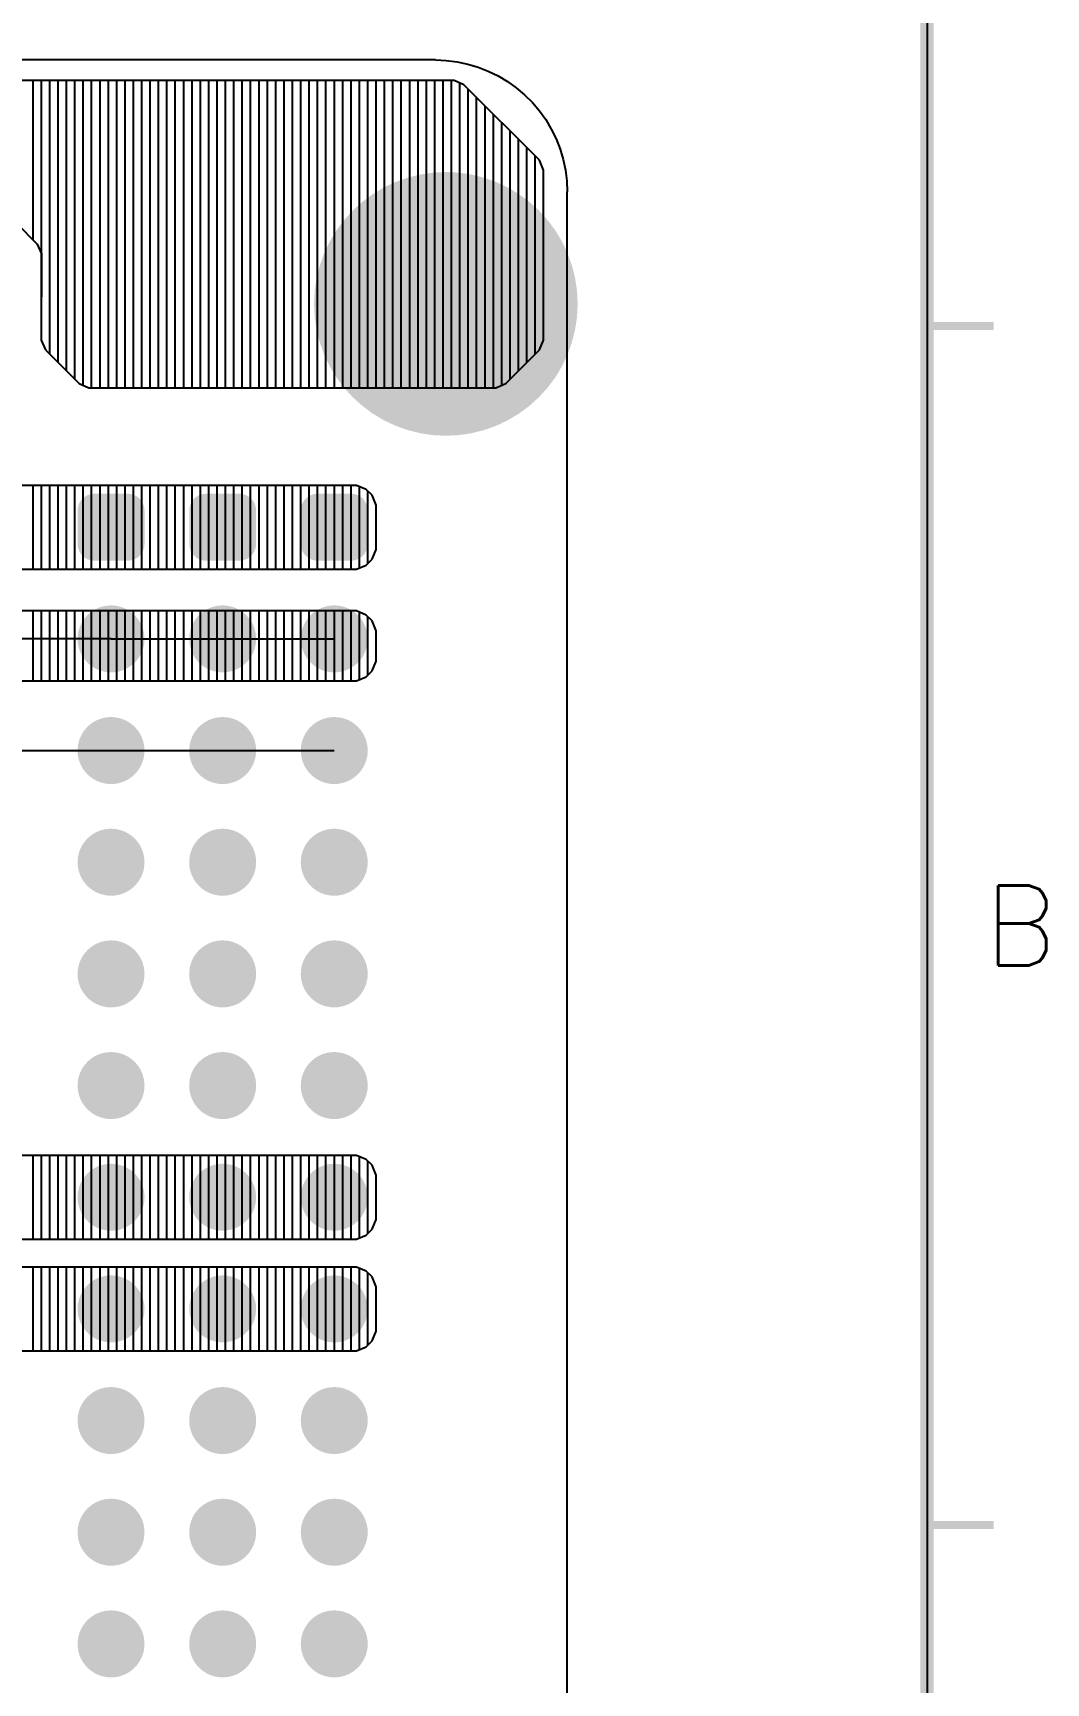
# Model space of a CAD drawing. Extents: x 295 to 953, y 10 to 290.
# Drawn here: x 848.4 to 886.4, y 189.1 to 251 of the extents above; entities that cross this region are included whole.
import ezdxf
from ezdxf.enums import TextEntityAlignment as Align

# ---------------------------------------------------------------- set-up
doc = ezdxf.new("R2010")
doc.units = 0
doc.header["$LTSCALE"] = 5
doc.header["$MEASUREMENT"] = 0
doc.layers.get('0').update_dxf_attribs({"linetype": 'CONTINUOUS', "lineweight": 25})
for name, color, linetype in [('DV-INT-A3_TOP', 10, 'CONTINUOUS'), ('문자', 4, 'CONTINUOUS'), ('테두리', 3, 'CONTINUOUS')]:
    doc.layers.add(name, color=color, linetype=linetype)
doc.styles.get("Standard").update_dxf_attribs({"font": 'simplex.shx'})

# ---------------------------------------------------------------- blocks, each defined once
blk = doc.blocks.new('C')
at = {"layer": '테두리'}
blk.add_line((405, 285), (405, 15), dxfattribs=at)
for points, const_width in [([(15, 285), (15, 15), (405, 15), (405, 285), (15, 285)], 0.5), ([(407.5, 240), (405, 240)], 0.3), ([(407.5, 195), (405, 195)], 0.3)]:
    blk.add_lwpolyline(points, dxfattribs=dict(at, const_width=const_width))
at = {"layer": '문자'}
blk.add_text('B', height=3, dxfattribs=at).set_placement((408.5, 217.5), align=Align.MIDDLE)

msp = doc.modelspace()

# ---------------------------------------------------------------- linework, layer by layer
for points, const_width in [([(861.43, 240.826, 1), (866.379, 240.826, 1)], 4.95), ([(850.703, 228.253, 1), (851.96, 228.253, 1)], 1.257), ([(854.894, 228.253, 1), (856.151, 228.253, 1)], 1.257), ([(859.085, 228.253, 1), (860.342, 228.253, 1)], 1.257), ([(850.703, 224.062, 1), (851.96, 224.062, 1)], 1.257), ([(854.894, 224.062, 1), (856.151, 224.062, 1)], 1.257), ([(859.085, 224.062, 1), (860.342, 224.062, 1)], 1.257), ([(850.703, 219.871, 1), (851.96, 219.871, 1)], 1.257), ([(854.894, 219.871, 1), (856.151, 219.871, 1)], 1.257), ([(859.085, 219.871, 1), (860.342, 219.871, 1)], 1.257), ([(850.703, 215.68, 1), (851.96, 215.68, 1)], 1.257), ([(854.894, 215.68, 1), (856.151, 215.68, 1)], 1.257), ([(859.085, 215.68, 1), (860.342, 215.68, 1)], 1.257), ([(850.703, 211.489, 1), (851.96, 211.489, 1)], 1.257), ([(854.894, 211.489, 1), (856.151, 211.489, 1)], 1.257), ([(859.085, 211.489, 1), (860.342, 211.489, 1)], 1.257), ([(850.703, 207.298, 1), (851.96, 207.298, 1)], 1.257), ([(854.894, 207.298, 1), (856.151, 207.298, 1)], 1.257), ([(859.085, 207.298, 1), (860.342, 207.298, 1)], 1.257), ([(850.703, 203.107, 1), (851.96, 203.107, 1)], 1.257), ([(854.894, 203.107, 1), (856.151, 203.107, 1)], 1.257), ([(859.085, 203.107, 1), (860.342, 203.107, 1)], 1.257), ([(850.703, 198.916, 1), (851.96, 198.916, 1)], 1.257), ([(854.894, 198.916, 1), (856.151, 198.916, 1)], 1.257), ([(859.085, 198.916, 1), (860.342, 198.916, 1)], 1.257), ([(850.703, 194.725, 1), (851.96, 194.725, 1)], 1.257), ([(854.894, 194.725, 1), (856.151, 194.725, 1)], 1.257), ([(859.085, 194.725, 1), (860.342, 194.725, 1)], 1.257), ([(850.703, 190.534, 1), (851.96, 190.534, 1)], 1.257), ([(854.894, 190.534, 1), (856.151, 190.534, 1)], 1.257), ([(859.085, 190.534, 1), (860.342, 190.534, 1)], 1.257)]:
    msp.add_lwpolyline(points, format="xyb", close=True, dxfattribs=dict(const_width=const_width))
for points in [[(850.201, 233.451), (850.223, 233.474), (852.459, 233.451), (852.444, 233.474)], [(850.223, 233.474), (850.301, 233.556), (852.444, 233.474), (852.358, 233.556)], [(850.301, 233.556), (850.329, 233.574), (852.358, 233.556), (852.339, 233.574)], [(850.329, 233.574), (850.423, 233.635), (852.339, 233.574), (852.235, 233.635)], [(850.423, 233.635), (850.457, 233.647), (852.235, 233.635), (852.214, 233.647)], [(850.457, 233.647), (850.559, 233.684), (852.214, 233.647), (852.095, 233.684)], [(850.559, 233.684), (850.611, 233.69), (852.095, 233.684), (852.075, 233.69)], [(850.611, 233.69), (850.703, 233.701), (852.075, 233.69), (851.96, 233.701)], [(854.392, 233.451), (854.414, 233.474), (856.65, 233.451), (856.635, 233.474)], [(854.414, 233.474), (854.492, 233.556), (856.635, 233.474), (856.549, 233.556)], [(854.492, 233.556), (854.52, 233.574), (856.549, 233.556), (856.53, 233.574)], [(854.52, 233.574), (854.614, 233.635), (856.53, 233.574), (856.426, 233.635)], [(854.614, 233.635), (854.648, 233.647), (856.426, 233.635), (856.405, 233.647)], [(854.648, 233.647), (854.75, 233.684), (856.405, 233.647), (856.286, 233.684)], [(854.75, 233.684), (854.802, 233.69), (856.286, 233.684), (856.266, 233.69)], [(854.802, 233.69), (854.894, 233.701), (856.266, 233.69), (856.151, 233.701)], [(858.583, 233.451), (858.605, 233.474), (860.841, 233.451), (860.826, 233.474)], [(858.605, 233.474), (858.683, 233.556), (860.826, 233.474), (860.74, 233.556)], [(858.683, 233.556), (858.711, 233.574), (860.74, 233.556), (860.721, 233.574)], [(858.711, 233.574), (858.805, 233.635), (860.721, 233.574), (860.617, 233.635)], [(858.805, 233.635), (858.839, 233.647), (860.617, 233.635), (860.596, 233.647)], [(858.839, 233.647), (858.941, 233.684), (860.596, 233.647), (860.477, 233.684)], [(858.941, 233.684), (858.993, 233.69), (860.477, 233.684), (860.457, 233.69)], [(858.993, 233.69), (859.085, 233.701), (860.457, 233.69), (860.342, 233.701)], [(850.074, 233.072), (850.085, 233.187), (852.589, 233.072), (852.575, 233.187)], [(850.074, 231.815), (850.074, 233.072), (852.589, 231.815), (852.589, 233.072)], [(850.085, 233.187), (850.094, 233.216), (852.575, 233.187), (852.572, 233.216)], [(850.094, 233.216), (850.128, 233.326), (852.572, 233.216), (852.532, 233.326)], [(850.128, 233.326), (850.143, 233.353), (852.532, 233.326), (852.523, 233.353)], [(850.143, 233.353), (850.201, 233.451), (852.523, 233.353), (852.459, 233.451)], [(854.265, 233.072), (854.276, 233.187), (856.78, 233.072), (856.766, 233.187)], [(854.265, 231.815), (854.265, 233.072), (856.78, 231.815), (856.78, 233.072)], [(854.276, 233.187), (854.285, 233.216), (856.766, 233.187), (856.763, 233.216)], [(854.285, 233.216), (854.319, 233.326), (856.763, 233.216), (856.723, 233.326)], [(854.319, 233.326), (854.334, 233.353), (856.723, 233.326), (856.714, 233.353)], [(854.334, 233.353), (854.392, 233.451), (856.714, 233.353), (856.65, 233.451)], [(858.456, 233.072), (858.467, 233.187), (860.971, 233.072), (860.957, 233.187)], [(858.456, 231.815), (858.456, 233.072), (860.971, 231.815), (860.971, 233.072)], [(858.467, 233.187), (858.476, 233.216), (860.957, 233.187), (860.954, 233.216)], [(858.476, 233.216), (858.51, 233.326), (860.954, 233.216), (860.914, 233.326)], [(858.51, 233.326), (858.525, 233.353), (860.914, 233.326), (860.905, 233.353)], [(858.525, 233.353), (858.583, 233.451), (860.905, 233.353), (860.841, 233.451)], [(850.088, 231.7), (850.074, 231.815), (852.578, 231.7), (852.589, 231.815)], [(850.091, 231.671), (850.088, 231.7), (852.569, 231.671), (852.578, 231.7)], [(850.131, 231.561), (850.091, 231.671), (852.535, 231.561), (852.569, 231.671)], [(854.279, 231.7), (854.265, 231.815), (856.769, 231.7), (856.78, 231.815)], [(854.282, 231.671), (854.279, 231.7), (856.76, 231.671), (856.769, 231.7)], [(854.322, 231.561), (854.282, 231.671), (856.726, 231.561), (856.76, 231.671)], [(858.47, 231.7), (858.456, 231.815), (860.96, 231.7), (860.971, 231.815)], [(858.473, 231.671), (858.47, 231.7), (860.951, 231.671), (860.96, 231.7)], [(858.513, 231.561), (858.473, 231.671), (860.917, 231.561), (860.951, 231.671)], [(850.14, 231.535), (850.131, 231.561), (852.52, 231.535), (852.535, 231.561)], [(850.204, 231.436), (850.14, 231.535), (852.462, 231.436), (852.52, 231.535)], [(850.219, 231.413), (850.204, 231.436), (852.44, 231.413), (852.462, 231.436)], [(850.305, 231.331), (850.219, 231.413), (852.362, 231.331), (852.44, 231.413)], [(850.324, 231.313), (850.305, 231.331), (852.334, 231.313), (852.362, 231.331)], [(850.428, 231.252), (850.324, 231.313), (852.24, 231.252), (852.334, 231.313)], [(850.449, 231.24), (850.428, 231.252), (852.206, 231.24), (852.24, 231.252)], [(850.568, 231.203), (850.449, 231.24), (852.104, 231.203), (852.206, 231.24)], [(850.588, 231.197), (850.568, 231.203), (852.052, 231.197), (852.104, 231.203)], [(850.703, 231.186), (850.588, 231.197), (851.96, 231.186), (852.052, 231.197)], [(854.331, 231.535), (854.322, 231.561), (856.711, 231.535), (856.726, 231.561)], [(854.395, 231.436), (854.331, 231.535), (856.653, 231.436), (856.711, 231.535)], [(854.41, 231.413), (854.395, 231.436), (856.631, 231.413), (856.653, 231.436)], [(854.496, 231.331), (854.41, 231.413), (856.553, 231.331), (856.631, 231.413)], [(854.515, 231.313), (854.496, 231.331), (856.525, 231.313), (856.553, 231.331)], [(854.619, 231.252), (854.515, 231.313), (856.431, 231.252), (856.525, 231.313)], [(854.64, 231.24), (854.619, 231.252), (856.397, 231.24), (856.431, 231.252)], [(854.759, 231.203), (854.64, 231.24), (856.295, 231.203), (856.397, 231.24)], [(854.779, 231.197), (854.759, 231.203), (856.243, 231.197), (856.295, 231.203)], [(854.894, 231.186), (854.779, 231.197), (856.151, 231.186), (856.243, 231.197)], [(858.522, 231.535), (858.513, 231.561), (860.902, 231.535), (860.917, 231.561)], [(858.586, 231.436), (858.522, 231.535), (860.844, 231.436), (860.902, 231.535)], [(858.601, 231.413), (858.586, 231.436), (860.822, 231.413), (860.844, 231.436)], [(858.687, 231.331), (858.601, 231.413), (860.744, 231.331), (860.822, 231.413)], [(858.706, 231.313), (858.687, 231.331), (860.716, 231.313), (860.744, 231.331)], [(858.81, 231.252), (858.706, 231.313), (860.622, 231.252), (860.716, 231.313)], [(858.831, 231.24), (858.81, 231.252), (860.588, 231.24), (860.622, 231.252)], [(858.95, 231.203), (858.831, 231.24), (860.486, 231.203), (860.588, 231.24)], [(858.97, 231.197), (858.95, 231.203), (860.434, 231.197), (860.486, 231.203)], [(859.085, 231.186), (858.97, 231.197), (860.342, 231.186), (860.434, 231.197)]]:
    msp.add_solid(points)
at = {"layer": 'DV-INT-A3_TOP', "color": 7}
for p, q in [((863.51, 249.983), (510.41, 249.983)), ((863.51, 249.983), (863.921, 249.966)), ((863.921, 249.966), (864.324, 249.912)), ((864.324, 249.912), (864.726, 249.828)), ((864.726, 249.828), (865.12, 249.715)), ((865.12, 249.715), (865.497, 249.564)), ((865.497, 249.564), (865.866, 249.384)), ((850.808, 249.208), (509.983, 249.208)), ((848.402, 243.235), (848.402, 249.208)), ((848.716, 242.703), (848.716, 249.208)), ((849.031, 238.935), (849.031, 249.208)), ((849.345, 238.621), (849.345, 249.208)), ((849.659, 238.307), (849.659, 249.208)), ((849.974, 237.992), (849.974, 249.208)), ((850.288, 237.77), (850.288, 249.208)), ((850.602, 237.678), (850.602, 249.208)), ((864.215, 249.208), (850.808, 249.208)), ((850.917, 237.678), (850.917, 249.208)), ((851.231, 237.678), (851.231, 249.208)), ((851.545, 237.678), (851.545, 249.208)), ((851.86, 237.678), (851.86, 249.208)), ((852.174, 237.678), (852.174, 249.208)), ((852.488, 237.678), (852.488, 249.208)), ((852.802, 237.678), (852.802, 249.208)), ((853.117, 237.678), (853.117, 249.208)), ((853.431, 237.678), (853.431, 249.208)), ((853.745, 237.678), (853.745, 249.208)), ((854.06, 237.678), (854.06, 249.208)), ((854.374, 237.678), (854.374, 249.208)), ((854.688, 237.678), (854.688, 249.208)), ((855.003, 237.678), (855.003, 249.208)), ((855.317, 237.678), (855.317, 249.208)), ((855.631, 237.678), (855.631, 249.208)), ((855.946, 237.678), (855.946, 249.208)), ((856.26, 237.678), (856.26, 249.208)), ((856.574, 237.678), (856.574, 249.208)), ((856.889, 237.678), (856.889, 249.208)), ((857.203, 237.678), (857.203, 249.208)), ((857.517, 237.678), (857.517, 249.208)), ((857.832, 237.678), (857.832, 249.208)), ((858.146, 237.678), (858.146, 249.208)), ((858.46, 237.678), (858.46, 249.208)), ((858.775, 237.678), (858.775, 249.208)), ((859.089, 237.678), (859.089, 249.208)), ((859.403, 237.678), (859.403, 249.208)), ((859.718, 237.678), (859.718, 249.208)), ((860.032, 237.678), (860.032, 249.208)), ((860.346, 237.678), (860.346, 249.208)), ((860.661, 237.678), (860.661, 249.208)), ((860.975, 237.678), (860.975, 249.208)), ((861.289, 237.678), (861.289, 249.208)), ((861.604, 237.678), (861.604, 249.208)), ((861.918, 237.678), (861.918, 249.208)), ((862.232, 237.678), (862.232, 249.208)), ((862.547, 237.678), (862.547, 249.208)), ((862.861, 237.678), (862.861, 249.208)), ((863.175, 237.678), (863.175, 249.208)), ((863.49, 237.678), (863.49, 249.208)), ((863.804, 237.678), (863.804, 249.208)), ((864.118, 237.678), (864.118, 249.208)), ((864.583, 249.053), (864.215, 249.208)), ((864.433, 237.678), (864.433, 249.115)), ((867.421, 246.215), (864.583, 249.053)), ((865.866, 249.384), (866.218, 249.174)), ((866.218, 249.174), (866.549, 248.939)), ((864.747, 237.678), (864.747, 248.893)), ((865.061, 237.678), (865.061, 248.579)), ((866.549, 248.939), (866.863, 248.671)), ((866.863, 248.671), (867.152, 248.382)), ((867.152, 248.382), (867.417, 248.072)), ((865.375, 237.678), (865.375, 248.265)), ((865.69, 237.678), (865.69, 247.95)), ((867.417, 248.072), (867.655, 247.741)), ((867.655, 247.741), (867.865, 247.389)), ((866.004, 237.77), (866.004, 247.636)), ((866.318, 237.997), (866.318, 247.322)), ((867.865, 247.389), (868.045, 247.02)), ((866.633, 238.311), (866.633, 247.007)), ((866.947, 238.625), (866.947, 246.693)), ((868.045, 247.02), (868.192, 246.638)), ((868.192, 246.638), (868.309, 246.245)), ((867.261, 238.94), (867.261, 246.379)), ((867.576, 245.846), (867.421, 246.215)), ((867.572, 239.468), (867.576, 245.846)), ((868.309, 246.245), (868.393, 245.846)), ((868.393, 245.846), (868.443, 245.44)), ((846.248, 245.385), (848.561, 243.072)), ((868.443, 245.44), (868.46, 245.033)), ((868.46, 89.933), (868.46, 245.033)), ((848.561, 243.072), (848.716, 242.703)), ((848.716, 242.703), (848.712, 239.468)), ((848.716, 239.468), (848.716, 242.703)), ((848.712, 239.468), (848.867, 239.099)), ((848.867, 239.099), (850.133, 237.833)), ((866.155, 237.833), (867.421, 239.099)), ((867.421, 239.099), (867.572, 239.468)), ((850.133, 237.833), (850.502, 237.678)), ((865.786, 237.678), (866.155, 237.833)), ((850.502, 237.678), (865.786, 237.678)), ((860.547, 234.015), (845.263, 234.011)), ((848.402, 230.872), (848.402, 234.011)), ((848.716, 230.872), (848.716, 234.011)), ((849.031, 230.872), (849.031, 234.011)), ((849.345, 230.872), (849.345, 234.011)), ((849.659, 230.872), (849.659, 234.011)), ((849.974, 230.872), (849.974, 234.011)), ((850.288, 230.872), (850.288, 234.011)), ((850.602, 230.872), (850.602, 234.011)), ((850.917, 230.868), (850.917, 234.011)), ((851.231, 230.868), (851.231, 234.011)), ((851.545, 230.868), (851.545, 234.011)), ((851.86, 230.868), (851.86, 234.011)), ((852.174, 230.868), (852.174, 234.011)), ((852.488, 230.868), (852.488, 234.011)), ((852.802, 230.868), (852.802, 234.011)), ((853.117, 230.868), (853.117, 234.011)), ((853.431, 230.868), (853.431, 234.011)), ((853.745, 230.868), (853.745, 234.011)), ((854.06, 230.868), (854.06, 234.011)), ((854.374, 230.868), (854.374, 234.011)), ((854.688, 230.868), (854.688, 234.011)), ((855.003, 230.868), (855.003, 234.011)), ((855.317, 230.868), (855.317, 234.011)), ((855.631, 230.868), (855.631, 234.015)), ((855.946, 230.868), (855.946, 234.015)), ((856.26, 230.868), (856.26, 234.015)), ((856.574, 230.868), (856.574, 234.015)), ((856.889, 230.868), (856.889, 234.015)), ((857.203, 230.868), (857.203, 234.015)), ((857.517, 230.868), (857.517, 234.015)), ((857.832, 230.868), (857.832, 234.015)), ((858.146, 230.868), (858.146, 234.015)), ((858.46, 230.868), (858.46, 234.015)), ((858.775, 230.868), (858.775, 234.015)), ((859.089, 230.868), (859.089, 234.015)), ((859.403, 230.868), (859.403, 234.015)), ((859.718, 230.868), (859.718, 234.015)), ((860.032, 230.868), (860.032, 234.015)), ((860.346, 230.868), (860.346, 234.015)), ((860.916, 233.86), (860.547, 234.015)), ((860.661, 230.918), (860.661, 233.965)), ((861.134, 233.642), (860.916, 233.86)), ((860.975, 231.077), (860.975, 233.806)), ((861.285, 233.273), (861.134, 233.642)), ((861.289, 231.61), (861.285, 233.273)), ((861.134, 231.241), (861.289, 231.61)), ((860.547, 230.868), (860.916, 231.023)), ((860.916, 231.023), (861.134, 231.241)), ((843.691, 230.872), (850.808, 230.872)), ((850.808, 230.872), (860.547, 230.868)), ((860.547, 229.3), (844.521, 229.3)), ((848.402, 226.677), (848.402, 229.3)), ((848.716, 226.677), (848.716, 229.3)), ((849.031, 226.677), (849.031, 229.3)), ((849.345, 226.677), (849.345, 229.3)), ((849.659, 226.677), (849.659, 229.3)), ((849.974, 226.677), (849.974, 229.3)), ((850.288, 226.677), (850.288, 229.3)), ((850.602, 226.677), (850.602, 229.3)), ((850.917, 226.677), (850.917, 229.3)), ((851.231, 226.677), (851.231, 229.3)), ((851.545, 226.677), (851.545, 229.3)), ((851.86, 226.677), (851.86, 229.3)), ((852.174, 226.677), (852.174, 229.3)), ((852.488, 226.677), (852.488, 229.3)), ((852.802, 226.677), (852.802, 229.3)), ((853.117, 226.677), (853.117, 229.3)), ((853.431, 226.677), (853.431, 229.3)), ((853.745, 226.677), (853.745, 229.3)), ((854.06, 226.677), (854.06, 229.3)), ((854.374, 226.677), (854.374, 229.3)), ((854.688, 226.677), (854.688, 229.3)), ((855.003, 226.677), (855.003, 229.3)), ((855.317, 226.677), (855.317, 229.3)), ((855.631, 226.677), (855.631, 229.3)), ((855.946, 226.677), (855.946, 229.3)), ((856.26, 226.677), (856.26, 229.3)), ((856.574, 226.677), (856.574, 229.3)), ((856.889, 226.677), (856.889, 229.3)), ((857.203, 226.677), (857.203, 229.3)), ((857.517, 226.677), (857.517, 229.3)), ((857.832, 226.677), (857.832, 229.3)), ((858.146, 226.677), (858.146, 229.3)), ((858.46, 226.677), (858.46, 229.3)), ((858.775, 226.677), (858.775, 229.3)), ((859.089, 226.677), (859.089, 229.3)), ((859.403, 226.677), (859.403, 229.3)), ((859.718, 226.677), (859.718, 229.3)), ((860.032, 226.677), (860.032, 229.3)), ((860.346, 226.677), (860.346, 229.3)), ((860.916, 229.145), (860.547, 229.3)), ((860.661, 226.727), (860.661, 229.25)), ((861.134, 228.927), (860.916, 229.145)), ((860.975, 226.886), (860.975, 229.091)), ((861.285, 228.559), (861.134, 228.927)), ((861.289, 227.419), (861.285, 228.559)), ((851.331, 228.253), (847.14, 228.253)), ((851.331, 228.253), (855.522, 228.253)), ((855.522, 228.253), (859.713, 228.253)), ((861.134, 227.05), (861.289, 227.419)), ((845.263, 226.677), (850.284, 226.681)), ((850.284, 226.681), (860.547, 226.677)), ((860.547, 226.677), (860.916, 226.832)), ((860.916, 226.832), (861.134, 227.05)), ((847.14, 224.062), (851.331, 224.062)), ((851.331, 224.062), (855.522, 224.062)), ((855.522, 224.062), (859.713, 224.062)), ((860.547, 208.869), (845.787, 208.865)), ((848.402, 205.722), (848.402, 208.865)), ((848.716, 205.722), (848.716, 208.865)), ((849.031, 205.722), (849.031, 208.865)), ((849.345, 205.722), (849.345, 208.865)), ((849.659, 205.722), (849.659, 208.865)), ((849.974, 205.722), (849.974, 208.865)), ((850.288, 205.722), (850.288, 208.865)), ((850.602, 205.722), (850.602, 208.865)), ((850.917, 205.722), (850.917, 208.865)), ((851.231, 205.722), (851.231, 208.865)), ((851.545, 205.722), (851.545, 208.865)), ((851.86, 205.722), (851.86, 208.865)), ((852.174, 205.722), (852.174, 208.865)), ((852.488, 205.722), (852.488, 208.865)), ((852.802, 205.722), (852.802, 208.865)), ((853.117, 205.722), (853.117, 208.865)), ((853.431, 205.722), (853.431, 208.865)), ((853.745, 205.722), (853.745, 208.865)), ((854.06, 205.722), (854.06, 208.865)), ((854.374, 205.722), (854.374, 208.865)), ((854.688, 205.722), (854.688, 208.865)), ((855.003, 205.722), (855.003, 208.865)), ((855.317, 205.722), (855.317, 208.865)), ((855.631, 205.722), (855.631, 208.869)), ((855.946, 205.722), (855.946, 208.869)), ((856.26, 205.722), (856.26, 208.869)), ((856.574, 205.722), (856.574, 208.869)), ((856.889, 205.722), (856.889, 208.869)), ((857.203, 205.722), (857.203, 208.869)), ((857.517, 205.722), (857.517, 208.869)), ((857.832, 205.722), (857.832, 208.869)), ((858.146, 205.722), (858.146, 208.869)), ((858.46, 205.722), (858.46, 208.869)), ((858.775, 205.722), (858.775, 208.869)), ((859.089, 205.722), (859.089, 208.869)), ((859.403, 205.722), (859.403, 208.869)), ((859.718, 205.722), (859.718, 208.869)), ((860.032, 205.722), (860.032, 208.869)), ((860.346, 205.722), (860.346, 208.869)), ((860.916, 208.714), (860.547, 208.869)), ((860.661, 205.772), (860.661, 208.819)), ((861.134, 208.496), (860.916, 208.714)), ((860.975, 205.931), (860.975, 208.66)), ((861.285, 208.127), (861.134, 208.496)), ((861.289, 206.464), (861.285, 208.127)), ((861.134, 206.095), (861.289, 206.464)), ((844.739, 205.722), (860.547, 205.722)), ((860.547, 205.722), (860.916, 205.877)), ((860.916, 205.877), (861.134, 206.095)), ((860.547, 204.674), (844.534, 204.674)), ((848.402, 201.531), (848.402, 204.674)), ((848.716, 201.531), (848.716, 204.674)), ((849.031, 201.531), (849.031, 204.674)), ((849.345, 201.531), (849.345, 204.674)), ((849.659, 201.531), (849.659, 204.674)), ((849.974, 201.531), (849.974, 204.674)), ((850.288, 201.531), (850.288, 204.674)), ((850.602, 201.531), (850.602, 204.674)), ((850.917, 201.531), (850.917, 204.674)), ((851.231, 201.531), (851.231, 204.674)), ((851.545, 201.531), (851.545, 204.674)), ((851.86, 201.531), (851.86, 204.674)), ((852.174, 201.531), (852.174, 204.674)), ((852.488, 201.531), (852.488, 204.674)), ((852.802, 201.531), (852.802, 204.674)), ((853.117, 201.531), (853.117, 204.674)), ((853.431, 201.531), (853.431, 204.674)), ((853.745, 201.531), (853.745, 204.674)), ((854.06, 201.531), (854.06, 204.674)), ((854.374, 201.531), (854.374, 204.674)), ((854.688, 201.531), (854.688, 204.674)), ((855.003, 201.531), (855.003, 204.674)), ((855.317, 201.531), (855.317, 204.674)), ((855.631, 201.531), (855.631, 204.674)), ((855.946, 201.531), (855.946, 204.674)), ((856.26, 201.531), (856.26, 204.674)), ((856.574, 201.531), (856.574, 204.674)), ((856.889, 201.531), (856.889, 204.674)), ((857.203, 201.531), (857.203, 204.674)), ((857.517, 201.531), (857.517, 204.674)), ((857.832, 201.531), (857.832, 204.674)), ((858.146, 201.531), (858.146, 204.674)), ((858.46, 201.531), (858.46, 204.674)), ((858.775, 201.531), (858.775, 204.674)), ((859.089, 201.531), (859.089, 204.674)), ((859.403, 201.531), (859.403, 204.674)), ((859.718, 201.531), (859.718, 204.674)), ((860.032, 201.531), (860.032, 204.674)), ((860.346, 201.531), (860.346, 204.674)), ((860.916, 204.523), (860.547, 204.674)), ((860.661, 201.581), (860.661, 204.628)), ((861.134, 204.305), (860.916, 204.523)), ((860.975, 201.74), (860.975, 204.469)), ((861.285, 203.936), (861.134, 204.305)), ((861.289, 202.273), (861.285, 203.936)), ((860.916, 201.686), (861.134, 201.904)), ((861.134, 201.904), (861.289, 202.273)), ((844.521, 201.535), (860.547, 201.531)), ((860.547, 201.531), (860.916, 201.686))]:
    msp.add_line(p, q, dxfattribs=at)

# ---------------------------------------------------------------- block references
msp.add_blockref('C', (476.978, 0))

doc.saveas('drawing.dxf')
